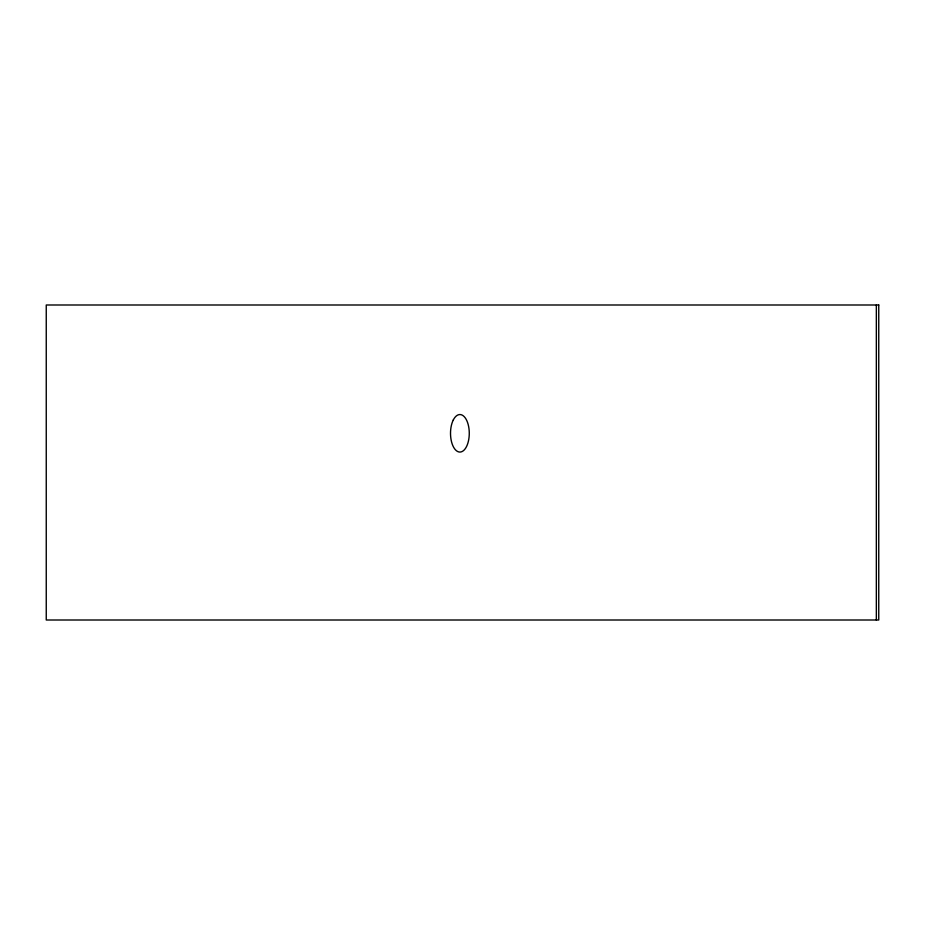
<?xml version="1.0" encoding="UTF-8"?>
<svg xmlns="http://www.w3.org/2000/svg" width="925" height="925" viewBox="0 0 925 925"><rect width="100%" height="100%" fill="white"/><g stroke="black" fill="none" stroke-linecap="round" stroke-linejoin="round"><path stroke-width="1.39" d="M876.345 304.996L876.345 620.004M878.75 304.996L46.25 304.996L46.25 620.004L878.75 620.004L878.75 304.996M453.262 420.042A18.754 9.377 90 0 0 457.47 451.423A18.754 9.377 90 0 0 468.952 428.448A18.754 9.377 90 0 0 453.262 420.042"/></g></svg>
